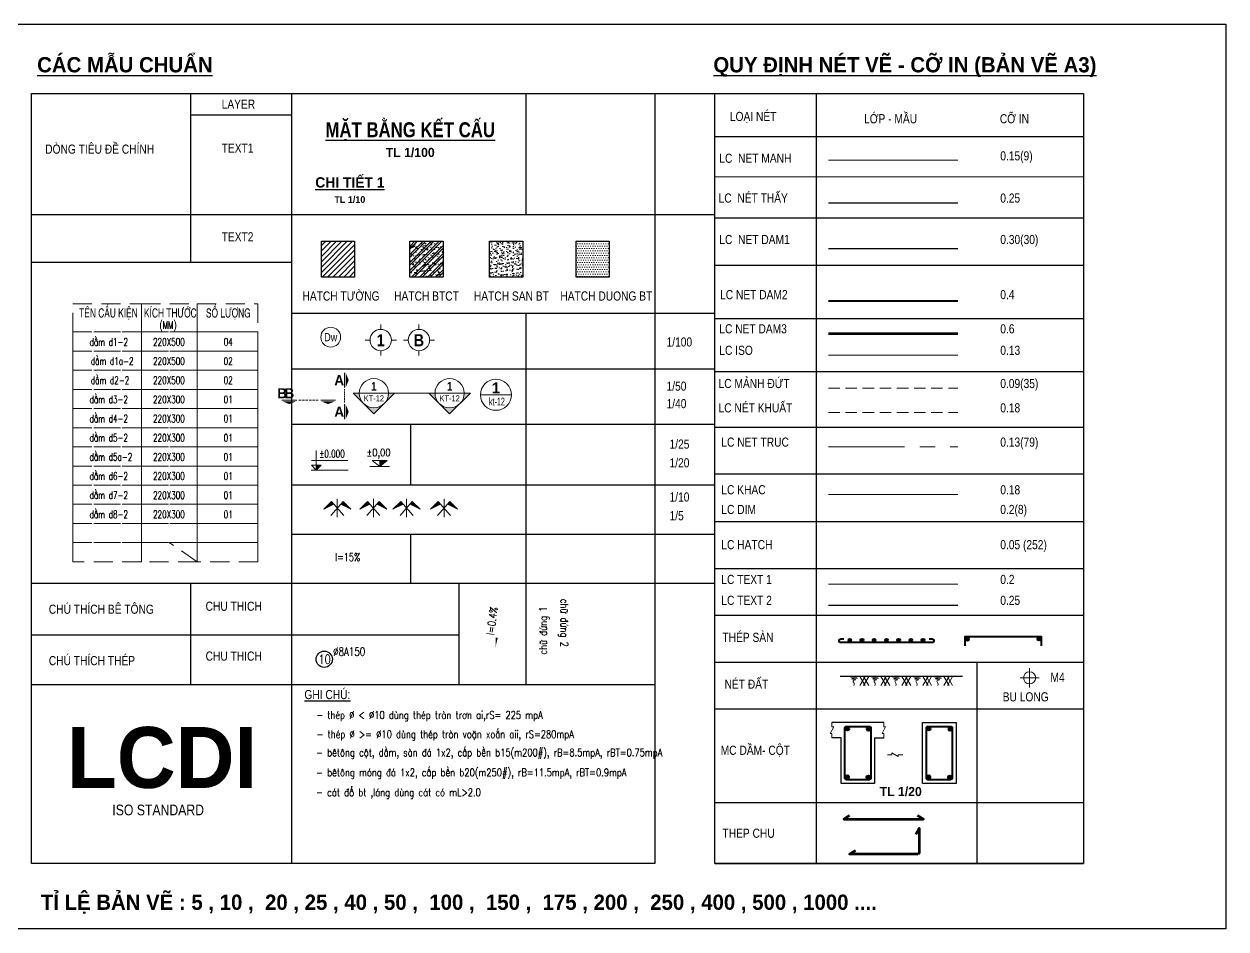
# Model space of a CAD drawing. Header units: millimetres. Extents: x -102634 to -64833, y 11643 to 27305.
# Drawn here: x -83082 to -75194, y 11643 to 17583 of the extents above; entities that cross this region are included whole.
import ezdxf
from ezdxf.enums import TextEntityAlignment as Align

# ---------------------------------------------------------------- set-up
doc = ezdxf.new("R2010")
doc.units = ezdxf.units.MM
doc.header["$MEASUREMENT"] = 0
for name, pattern in [('CENTERX2', [4, 2.5, -0.5, 0.5, -0.5]), ('DASHDOT', [1, 0.5, -0.25, 0, -0.25]), ('HIDDEN', [0.375, 0.25, -0.125])]:
    doc.linetypes.add(name, pattern=pattern)
for name, color, linetype, lineweight in [('KICHTHUOC', 8, 'Continuous', 18), ('LC Dim', 8, 'Continuous', 18), ('LC Hatch', 252, 'Continuous', 9), ('LC Hatch @ 1 (1)', 252, 'Continuous', 0), ('LC ISO', 153, 'Continuous', 13), ('LC Khac', 4, 'Continuous', 9), ('LC MANH DUT', 35, 'HIDDEN', 5), ('LC Net dam 1', 30, 'Continuous', 30), ('LC Net dam2', 6, 'Continuous', 40), ('LC Net dam3', 1, 'Continuous', 60), ('LC Net khuat', 4, 'HIDDEN', 13), ('LC Net manh', 239, 'Continuous', 5), ('LC Net thay', 7, 'Continuous', 25), ('LC Net truc', 79, 'DASHDOT', 13), ('LC Text1', 3, 'Continuous', 20), ('LC Text2', 7, 'Continuous', 25), ('Text', 7, 'Continuous', 20), ('v-KICHTHUOC', 8, 'Continuous', 18), ('v-TEXT', 7, 'Continuous', 20)]:
    doc.layers.add(name, color=color, linetype=linetype, lineweight=lineweight)
doc.styles.add('ARIAL', font='arial.ttf', dxfattribs={"width": 0.8})
doc.styles.add('Brief text', font='')
doc.styles.add('General text 2', font='arial.ttf')
doc.styles.add('LC 1', font='')
doc.styles.add('LC 2', font='', dxfattribs={"width": 0.7})
doc.styles.add('LC 3', font='vnsimli.shx', dxfattribs={"width": 0.75})
doc.styles.add('LC3', font='', dxfattribs={"width": 0.8})
doc.styles.add('T1', font='Vnsimli.shx', dxfattribs={"width": 0.8})
doc.styles.add('T2', font='', dxfattribs={"width": 0.8})
doc.styles.add('text', font='hoatbif.shx', dxfattribs={"width": 0.7})
doc.styles.add('text1', font='', dxfattribs={"width": 0.7, "height": 300})
doc.styles.get('Brief text').set_extended_font_data('.VnHelvetInsH', bold=True)
doc.styles.get('LC 1').set_extended_font_data('.VnAvantH', bold=True)
doc.styles.get('LC 2').set_extended_font_data('.VnArial NarrowH')
doc.styles.get('LC3').set_extended_font_data('.VnArialH', bold=True)
doc.styles.get('T2').set_extended_font_data('.VnArialH')
doc.styles.get('text1').set_extended_font_data('.VnHelvetInsH', bold=True)

# ---------------------------------------------------------------- blocks, each defined once
blk = doc.blocks.new('DXicon')
at = {"layer": 'LC Hatch', "ltscale": 50}
for points in [[(-1.15, 4.39), (-1.9, 5.26), (-4.45, 2.69)], [(4.45, 2.69), (1.9, 5.26), (1.15, 4.39)]]:
    blk.add_hatch(color=252, dxfattribs=at).paths.add_polyline_path(points)
at = {"layer": 'LC Net manh', "color": 8, "ltscale": 50}
for p, q in [((-1.9, 5.26), (-4.45, 2.69)), ((-4.45, 2.69), (-1.15, 4.39)), ((-2.13, 0.57), (1.9, 5.26)), ((2.13, 0.57), (-1.9, 5.26)), ((0, 0.04), (0, 6.04)), ((4.45, 2.69), (1.15, 4.39)), ((1.9, 5.26), (4.45, 2.69))]:
    blk.add_line(p, q, dxfattribs=at)
blk = doc.blocks.new('thep tron 2')
at = {"layer": 'LC Net dam2'}
for p, q in [((-0.5, 0.5), (0.5, 0.5)), ((0.35, 0.85), (-0.35, 0.15)), ((-0.35, 0.85), (0.35, 0.15)), ((0, 1), (0, 0))]:
    blk.add_line(p, q, dxfattribs=at)
blk.add_circle((0, 0.5), 0.5, dxfattribs=at)
blk = doc.blocks.new('theptron1')
at = {"layer": 'LC Net dam3'}
for p, q in [((-0.5, 0), (0.5, 0)), ((-0.35, 0.35), (0.35, -0.35)), ((0.35, 0.35), (-0.35, -0.35)), ((0, 0.5), (0, -0.5))]:
    blk.add_line(p, q, dxfattribs=at)
blk.add_circle((0, 0), 0.5, dxfattribs=at)
blk = doc.blocks.new('mat dat')
at = {"layer": 'LC Net manh'}
for p, q in [((2, 0), (3.73, -3)), ((3.73, 0), (2, -3)), ((3.15, 0), (4.88, -3)), ((4.88, 0), (3.15, -3))]:
    blk.add_line(p, q, dxfattribs=at)
blk.add_spline([(0, 0), (-1.21, -0.12), (1.21, -0.52), (-0.75, -0.75), (0.58, -1.1), (-0.23, -1.33), (0.06, -2.19), (0, -3)], degree=3, dxfattribs=at)
blk = doc.blocks.new('TTRUC')
at = {"layer": 'LC ISO'}
for p, q in [((0, 6.95), (0, 10.13)), ((-6.95, 0), (-10.13, 0)), ((6.95, 0), (10.13, 0)), ((0, -6.95), (0, -10.13))]:
    blk.add_line(p, q, dxfattribs=at)
at = {"layer": 'LC Net manh'}
blk.add_circle((0, 0), 6.95, dxfattribs=at)
blk = doc.blocks.new('TIEUDE1')
at = {"layer": 'LC Text2', "color": 7, "style": 'LC 1'}
blk.add_attdef('TIªU§Ò', text='', height=5, dxfattribs=at).set_placement((0, 0), align=Align.BOTTOM_CENTER)
blk.add_attdef('TL', text='', height=3, dxfattribs=at).set_placement((0, -2), align=Align.TOP_CENTER)
blk = doc.blocks.new('TIEUDE2')
at = {"layer": 'LC Text2', "color": 7, "style": 'LC 1'}
blk.add_attdef('%%UTIªU§Ò', text='', height=3.5, dxfattribs=at).set_placement((0, 0), align=Align.BOTTOM_CENTER)
blk.add_attdef('TL', text='', height=2.2, dxfattribs=at).set_placement((0, -1.8), align=Align.TOP_CENTER)
blk = doc.blocks.new('trich CT')
at = {"layer": 'LC ISO'}
blk.add_line((-500, 0), (500, 0), dxfattribs=at)
blk.add_circle((0, 0), 500, dxfattribs=at)
at = {"layer": 'LC Text1', "style": 'text1'}
blk.add_attdef('T', text='', height=350, dxfattribs=at).set_placement((0, 223), align=Align.MIDDLE_CENTER)
at = {"layer": 'LC Text1', "linetype": 'ByBlock', "style": 'text', "width": 0.7}
blk.add_attdef('KT', text='', height=250, dxfattribs=at).set_placement((0, -217), align=Align.MIDDLE_CENTER)
blk = doc.blocks.new('*U19')
at = {"layer": 'LC ISO'}
h = blk.add_hatch(color=256, dxfattribs=at)
h.paths.add_polyline_path([(0, -8.49), (4.24, -4.24, -0.198912), (0, -6, -0.198912), (-4.24, -4.24)])
h.paths.add_polyline_path([(8.49, 0), (6, 0, -0.198912), (4.24, -4.24)])
h.paths.add_polyline_path([(-4.24, -4.24, -0.198912), (-6, 0), (-8.49, 0)])
h = blk.add_hatch(color=256, dxfattribs=at)
h.paths.add_polyline_path([(31.08, -8.49), (35.32, -4.24, -0.198912), (31.08, -6, -0.198912), (26.84, -4.24)])
h.paths.add_polyline_path([(39.57, 0), (37.08, 0, -0.198912), (35.32, -4.24)])
h.paths.add_polyline_path([(26.84, -4.24, -0.198912), (25.08, 0), (22.59, 0)])
for p, q in [((-6, 0), (6, 0)), ((25.08, 0), (37.08, 0))]:
    blk.add_line(p, q, dxfattribs=at)
for points in [[(6, 0), (8.49, 0), (0, -8.49), (-8.49, 0), (-6, 0)], [(37.08, 0), (39.57, 0), (31.08, -8.49), (22.59, 0), (25.08, 0)]]:
    blk.add_lwpolyline(points, dxfattribs=at)
for centre in [(0, 0), (31.08, 0)]:
    blk.add_circle(centre, 6, dxfattribs=at)
at = {"layer": 'LC MANH DUT', "linetype": 'HIDDEN', "ltscale": 300}
blk.add_line((6, 0), (25.08, 0), dxfattribs=at)
at = {"layer": 'LC Text1', "style": 'Brief text', "width": 0.8, "flags": 8}
for tag, p in [('VIEW-NUMBER2', (0, 52)), ('VIEW-NUMBER1', (0, 0))]:
    blk.add_attdef(tag, text='', height=3.5, dxfattribs=at).set_placement(p, align=Align.BOTTOM_CENTER)
at = {"layer": 'LC Text1', "style": 'ARIAL', "width": 0.8, "flags": 8}
for tag, p in [('SHEET-NUMBER2', (0, 51.13)), ('SHEET-NUMBER1', (0, -0.87))]:
    blk.add_attdef(tag, text='', height=2.5, dxfattribs=at).set_placement(p, align=Align.TOP_CENTER)
blk = doc.blocks.new('Caodo1')
at = {"layer": 'LC Text1'}
blk.add_hatch(color=4, dxfattribs=at).paths.add_polyline_path([(0, 200), (0, 0), (243, 200)])
at = {"layer": 'LC Text1', "color": 4}
for p, q in [((324, 0), (-324, 0)), ((0, 0), (0, 200))]:
    blk.add_line(p, q, dxfattribs=at)
blk.add_lwpolyline([(-243, 200), (243, 200), (0, 0), (0, 0)], close=True, dxfattribs=at)
at = {"layer": 'LC Text1', "color": 4, "style": 'T1', "width": 0.8}
blk.add_attdef('%%P0,00', text='', height=250, dxfattribs=at).set_placement((-39, 460), align=Align.MIDDLE_CENTER)
blk = doc.blocks.new('bu lon')
at = {"layer": 'LC Khac', "color": 9}
for p, q in [((0.786, 0), (-0.786, 0)), ((0, -0.786), (0, 0.786))]:
    blk.add_line(p, q, dxfattribs=at)
at = {"layer": 'LC Khac', "color": 7}
blk.add_circle((0, 0), 0.5, dxfattribs=at)
blk = doc.blocks.new('MM')
at = {"layer": 'LC Khac', "xscale": 2.289702860291335, "yscale": 2.289702860291335, "zscale": 2.289702860291335}
blk.add_blockref('bu lon', (0, 0), dxfattribs=at)
blk = doc.blocks.new('CT')
at = {"layer": 'LC Text1', "lineweight": 15}
blk.add_hatch(color=4, dxfattribs=at).paths.add_polyline_path([(3.25, 1.6), (1.64, 1.6), (1.64, 0)])
at = {"layer": 'LC Text1', "color": 4, "lineweight": 15, "ltscale": 50}
for p, q in [((12.09, 0), (0, 0)), ((0.05, 3.14), (12, 3.14))]:
    blk.add_line(p, q, dxfattribs=at)
for points in [[(1.64, 6.43), (1.64, 0)], [(1.64, 0), (0.03, 1.6), (1.64, 1.6)], [(1.64, 0), (3.25, 1.6), (1.64, 1.6)]]:
    blk.add_lwpolyline(points, dxfattribs=at)
at = {"layer": 'LC Text1', "color": 4, "style": 'LC 3', "width": 0.75}
blk.add_attdef('CT', (1.91, 3.5), '', height=2.2, dxfattribs=at)
blk = doc.blocks.new('*U5')
at = {"layer": 'LC ISO'}
blk.add_circle((0, 0), 4.25, dxfattribs=at)
at = {"layer": 'LC Text1', "style": 'General text 2', "width": 0.8, "flags": 8}
blk.add_attdef('SYMBOL', text='', height=3.5, dxfattribs=at).set_placement((0, 0), align=Align.MIDDLE_CENTER)
blk = doc.blocks.new('matcatdoc')
at = {"layer": 'LC Khac', "color": 1, "ltscale": 2}
for p, q in [((0, 485), (0, 0)), ((0, -550), (0, -1036))]:
    blk.add_line(p, q, dxfattribs=at)
for points in [[(134, 243, 0, 471, 0), (37, 243, 275, 275, 0)], [(134, -793, 0, 471, 0), (37, -793, 275, 275, 0)]]:
    blk.add_lwpolyline(points, format="xyseb", dxfattribs=at)
at = {"layer": 'LC MANH DUT', "ltscale": 200}
blk.add_line((0, -49), (0, -506), dxfattribs=at)
at = {"ltscale": 2, "style": 'LC 1'}
for p in [(-179, 243), (-179, -793)]:
    blk.add_attdef('LC', text='', height=330, dxfattribs=at).set_placement(p, align=Align.MIDDLE_CENTER)
blk = doc.blocks.new('*U18')
at = {"layer": 'LC Khac', "color": 1, "ltscale": 2}
for p, q in [((0, 0), (-485, 0)), ((1271, 0), (785, 0))]:
    blk.add_line(p, q, dxfattribs=at)
for points in [[(-243, -134, 0, 471, 0), (-243, -37, 275, 275, 0)], [(1028, -134, 0, 471, 0), (1028, -37, 275, 275, 0)]]:
    blk.add_lwpolyline(points, format="xyseb", dxfattribs=at)
at = {"layer": 'LC MANH DUT', "ltscale": 300}
blk.add_line((66, 0), (732, 0), dxfattribs=at)
at = {"ltscale": 2, "style": 'LC 1'}
for p in [(-243, 222), (1028, 222)]:
    blk.add_attdef('LC', text='', height=330, dxfattribs=at).set_placement(p, align=Align.MIDDLE_CENTER)
blk = doc.blocks.new('DODOC1')
at = {"layer": 'KICHTHUOC'}
blk.add_lwpolyline([(-630, 0, 0, 0, 0), (762, 0, 0, 66.7, 0), (443, 0, 66.7, 66.7, 0)], format="xyseb", dxfattribs=at)
at = {"layer": 'Text', "style": 'T1', "width": 0.8}
blk.add_attdef('DOC', text='', height=250, dxfattribs=at).set_placement((-79, 226), align=Align.MIDDLE_CENTER)

msp = doc.modelspace()

# ---------------------------------------------------------------- hatches: boundary and pattern name
at = {"layer": 'LC Hatch', "ltscale": 3}
h = msp.add_hatch(dxfattribs=at)
h.set_pattern_fill('AR-CONC', color=256, scale=7.032736, angle=-0.00078)
h.set_pattern_definition([(49.99922, (-72178.91, -198.02), (50.44296, -4.41388), [5.27455, -58.02007]), (354.9992, (-72178.91, -198.02), (-9.75729, 52.89982), [4.21964, -46.41606]), (100.45062, (-72174.71, -198.39), (40.6857, 48.48591), [4.48268, -49.30947]), (46.1834, (-72178.91, -183.955), (75.05609, -11.64154), [7.91183, -87.0301]), (96.6348, (-72172.66, -184.926), (65.7333, 68.50624), [6.72402, -73.9642]), (351.1834, (-72178.91, -183.955), (65.73325, 68.5063), [6.32946, -69.6241]), (20.99922, (-72171.88, -187.47), (41.97851, -28.3157), [5.27455, -58.02007]), (325.9992, (-72171.88, -187.47), (17.11242, 50.99766), [4.21964, -46.41606]), (71.45062, (-72168.38, -189.83), (59.09095, 22.68191), [4.48268, -49.30947]), (37.49922, (-72178.911, -198.02), (0.85549, 23.411535), [0, -45.85344, 0, -47.119332, 0, -46.591877]), (7.49922, (-72178.911, -198.02), (18.501366, 27.737682), [0, -26.865052, 0, -44.79853, 0, -17.75766]), (327.49922, (-72194.594, -198.02), (37.542302, -1.586738), [0, -17.58184, 0, -54.85534, 0, -72.78882]), (317.49922, (-72201.627, -198.02), (41.01404, 7.03956), [0, -22.85639, 0, -36.429573, 0, -51.69061])])
h.paths.add_polyline_path([(-79808.6, 16157), (-80026.6, 16157), (-80026.6, 15921.5), (-79808.6, 15921.5)])
h = msp.add_hatch(dxfattribs=at)
h.set_pattern_fill('DOTS', color=256, scale=246.145766, angle=-0.00078)
h.set_pattern_definition([(359.99922, (-72141.315, -198.021), (7.692266, 15.384005), [0, -15.38411])])
h.paths.add_polyline_path([(-79241.2, 16157), (-79459.2, 16157), (-79459.2, 15921.5), (-79241.2, 15921.5)])
at = {"layer": 'LC Hatch @ 1 (1)', "ltscale": 2}
h = msp.add_hatch(dxfattribs=at)
h.set_pattern_fill('ANSI31', color=256, scale=200.011017, angle=-0.00078)
h.set_pattern_definition([(44.99922, (-72141.315, -198.021), (-17.6784, 17.678885), [])])
h.paths.add_polyline_path([(-80912.6, 15921.6), (-80912.6, 16157), (-81130.6, 16157), (-81130.6, 15921.6)])
h = msp.add_hatch(dxfattribs=at)
h.set_pattern_fill('BTCT', color=256, scale=10.000405, angle=-0.00078)
h.set_pattern_definition([(49.9992, (-81031.09, 28370.534), (71.72884, -6.27645), [7.5003, -82.50334]), (354.9992, (-81031.09, 28370.534), (-13.87467, 75.22245), [6.00024, -66.00267]), (100.4506, (-81025.11, 28370.01), (57.85422, 68.94596), [6.37428, -70.11705]), (46.1834, (-81031.09, 28390.535), (106.7282, -16.55403), [11.2505, -123.755]), (96.6348, (-81022.19, 28389.16), (93.4714, 97.41445), [9.5614, -105.1756]), (351.1834, (-81031.09, 28390.54), (93.4713, 97.4145), [9.0004, -99.004]), (20.9992, (-81021.09, 28385.535), (59.69257, -40.26434), [7.5003, -82.50334]), (325.9992, (-81021.09, 28385.535), (24.3335, 72.5176), [6.00024, -66.00267]), (71.4506, (-81016.114, 28382.18), (84.0261, 32.2532), [6.37428, -70.11705]), (37.49922, (-81031.09, 28370.534), (1.21649, 33.290717), [0, -65.20264, 0, -67.00271, 0, -66.25268]), (7.4992, (-81031.09, 28370.534), (26.30856, 39.44241), [0, -38.20155, 0, -63.70258, 0, -25.25102]), (327.49922, (-81053.39, 28370.535), (53.384375, -2.25631), [0, -25.00101, 0, -78.00316, 0, -103.50419]), (317.4992, (-81063.39, 28370.535), (58.32112, 10.0101), [0, -32.50132, 0, -51.8021, 0, -73.50298]), (44.9992, (-81031.09, 28370.534), (-26.51722, 26.51794), []), (44.9992, (-81013.41, 28370.534), (-26.51722, 26.51794), [])])
h.paths.add_polyline_path([(-80331.9, 16157), (-80549.9, 16157), (-80549.9, 15921.6), (-80331.9, 15921.5)])

# ---------------------------------------------------------------- linework, layer by layer
at = {"layer": 'Defpoints', "ltscale": 0.2, "elevation": 0}
msp.add_lwpolyline([(-83594.5, 17582.9), (-75194.1, 17582.8), (-75194.2, 11642.5), (-83594.6, 11642.6)], close=True, dxfattribs=at)
at = {"layer": 'LC ISO', "ltscale": 0.5}
msp.add_line((-77803.3, 15409.6, 0), (-76952.8, 15409.6, 0), dxfattribs=at)
at = {"layer": 'LC Khac', "ltscale": 0.5}
msp.add_line((-77803.3, 14494.2, 0), (-76952.8, 14494.2, 0), dxfattribs=at)
at = {"layer": 'LC MANH DUT', "ltscale": 300}
msp.add_line((-77803.3, 15191.7, 0), (-76952.8, 15191.6, 0), dxfattribs=at)
at = {"layer": 'LC Net dam 1'}
msp.add_line((-77803.2, 16108.6, 0), (-76952.8, 16108.6, 0), dxfattribs=at)
at = {"layer": 'LC Net dam2', "ltscale": 5}
msp.add_line((-76952.8, 15764.5, 0), (-77803.2, 15764.5, 0), dxfattribs=at)
at = {"layer": 'LC Net dam2', "elevation": 0}
msp.add_lwpolyline([(-77142.5, 13546.1), (-77122.5, 13546.1, -0.414214), (-77111.1, 13534.8), (-77111.1, 13533.5, -0.414214), (-77122.5, 13522.1), (-77422, 13522.1), (-77721.4, 13522.1, -0.414214), (-77732.8, 13533.5), (-77732.8, 13534.8, -0.414214), (-77721.4, 13546.1), (-77701.4, 13546.1)], format="xyb", dxfattribs=at)
msp.add_lwpolyline([(-76906, 13501.3), (-76906, 13561.3), (-76406, 13561.3), (-76406, 13501.3)], dxfattribs=at)
for points in [[(-77694.7, 12632.5), (-77694.7, 12962.5, -0.414214), (-77684.7, 12972.5), (-77534.7, 12972.5, -0.414214), (-77524.7, 12962.5), (-77524.7, 12632.5, -0.414214), (-77534.7, 12622.5), (-77684.7, 12622.5, -0.414214)], [(-77160.3, 12632.5), (-77160.3, 12962.5, -0.414214), (-77150.3, 12972.5), (-77000.3, 12972.5, -0.414214), (-76990.3, 12962.5), (-76990.3, 12632.5, -0.414214), (-77000.3, 12622.5), (-77150.3, 12622.5, -0.414214)]]:
    msp.add_lwpolyline(points, format="xyb", close=True, dxfattribs=at)
at = {"layer": 'LC Net dam3', "ltscale": 0.5}
msp.add_line((-77803.3, 15550.7, 0), (-76952.8, 15550.7, 0), dxfattribs=at)
at = {"layer": 'LC Net dam3', "ltscale": 5, "elevation": 0}
msp.add_lwpolyline([(-77663.9, 12386.3), (-77702.9, 12363.8), (-77179.9, 12363.8), (-77218.8, 12386.3)], dxfattribs=at)
at = {"layer": 'LC Net dam3', "elevation": 0}
msp.add_lwpolyline([(-77229.5, 12265.3), (-77207, 12304.3), (-77207, 12144.6, -0.414214), (-77217, 12134.6), (-77664.5, 12134.6), (-77625.6, 12157.1)], format="xyb", dxfattribs=at)
at = {"layer": 'LC Net khuat', "ltscale": 300}
msp.add_line((-77803.3, 15031.8, 0), (-76952.8, 15031.8, 0), dxfattribs=at)
at = {"layer": 'LC Net manh'}
msp.add_line((-77803.2, 16688.7, 0), (-76952.8, 16688.7, 0), dxfattribs=at)
at = {"layer": 'LC Net manh', "elevation": 0}
for points in [[(-77779.7, 12897.5), (-77779.7, 12926.1), (-77791.3, 12926.1), (-77768.2, 12968.8), (-77779.7, 12968.8), (-77779.7, 12997.5)], [(-77439.7, 12897.5), (-77439.7, 12926.1), (-77451.2, 12926.1), (-77428.2, 12968.8), (-77439.7, 12968.8), (-77439.7, 12997.5)], [(-77415.6, 12786.3), (-77387, 12786.3), (-77387, 12797.8), (-77344.3, 12774.8), (-77344.3, 12786.3), (-77315.6, 12786.3)]]:
    msp.add_lwpolyline(points, dxfattribs=at)
at = {"layer": 'LC Net thay'}
for p, q in [((-81989.8, 17125.9, 0), (-81989.8, 16020.1, 0)), ((-81327.1, 17125.9, 0), (-81327.1, 12072.3, 0)), ((-79788.9, 17125.9, 0), (-79789, 16333.3, 0)), ((-78942.6, 17125.9, 0), (-78548.4, 17125.9, 0)), ((-77882.4, 17125.9, 0), (-77882.5, 12072.3, 0)), ((-81327.1, 16983.8, 0), (-81989.8, 16983.9, 0)), ((-78548.4, 16845.6, 0), (-76128.9, 16845.6, 0)), ((-78548.4, 16581, 0), (-76128.9, 16580.9, 0)), ((-77803.2, 16408.9, 0), (-76952.8, 16408.9, 0)), ((-83033.5, 16333.4, 0), (-79789, 16333.3, 0)), ((-83033.5, 16333.4, 0), (-78548.4, 16333.3, 0)), ((-78548.4, 16309.8, 0), (-76128.9, 16309.8, 0)), ((-83033.5, 16020.1, 0), (-81327.1, 16020.1, 0)), ((-78548.4, 16000.8, 0), (-76128.9, 16000.7, 0)), ((-81327.1, 15683.9, 0), (-78548.4, 15683.8, 0)), ((-79789, 15683.8, 0), (-79789, 13246.5, 0)), ((-78548.4, 15650.9, 0), (-76128.9, 15650.9, 0)), ((-81327.1, 15320.4, 0), (-78548.4, 15320.3, 0)), ((-78548.4, 15301, 0), (-76128.9, 15301, 0)), ((-81327.1, 14956.9, 0), (-78548.4, 14956.8, 0)), ((-80545.5, 14956.9, 0), (-80545.5, 14558.5, 0)), ((-78548.4, 14937.5, 0), (-76128.9, 14937.5, 0)), ((-78548.4, 14630, 0), (-76128.9, 14629.9, 0)), ((-81327.1, 14558.5, 0), (-78548.4, 14558.5, 0)), ((-78548.4, 14317.3, 0), (-76128.9, 14317.3, 0)), ((-81327.1, 14234.5, 0), (-79789, 14234.5, 0)), ((-81327.1, 14234.5, 0), (-78548.4, 14234.5, 0)), ((-80545.6, 14234.5, 0), (-80545.6, 13912.3, 0)), ((-78548.4, 14009.8, 0), (-76128.9, 14009.7, 0)), ((-83033.6, 13912.3, 0), (-78548.4, 13912.3, 0)), ((-81989.8, 13912.3, 0), (-81989.8, 13246.5, 0)), ((-80226.9, 13246.5, 0), (-80226.8, 13912.3, 0)), ((-77803.3, 13768.3, 0), (-76952.8, 13768.3, 0)), ((-78548.4, 13702.2, 0), (-76128.9, 13702.2, 0)), ((-83033.6, 13574.1, 0), (-80226.8, 13574.1, 0)), ((-78548.4, 13394.7, 0), (-76128.9, 13394.6, 0)), ((-76829.8, 13394.6, 0), (-76829.9, 12072.3, 0)), ((-76923, 13300, 0), (-77727, 13300, 0)), ((-83033.6, 13246.5, 0), (-78942.7, 13246.5, 0)), ((-83033.6, 13246.5, 0), (-78942.7, 13246.5, 0)), ((-78548.4, 13087.1, 0), (-76128.9, 13087.1, 0)), ((-77439.7, 12997.5, 0), (-77779.7, 12997.5, 0)), ((-77719.7, 12897.5, 0), (-77779.7, 12897.5, 0)), ((-77499.7, 12897.5, 0), (-77439.7, 12897.5, 0)), ((-78548.4, 12472, 0), (-76129, 12472, 0)), ((-78548.4, 12072.3, 0), (-76129, 12072.2, 0))]:
    msp.add_line(p, q, dxfattribs=at)
at = {"layer": 'LC Net thay', "elevation": 0}
for points in [[(-83033.5, 17125.9), (-78942.6, 17125.9), (-78942.7, 12072.3), (-83033.6, 12072.3)], [(-78548.4, 17125.9), (-76128.9, 17125.8), (-76129, 12072.2), (-78548.4, 12072.3)], [(-77185.3, 12997.5), (-76965.3, 12997.5), (-76965.3, 12597.5), (-77185.3, 12597.5)]]:
    msp.add_lwpolyline(points, close=True, dxfattribs=at)
msp.add_lwpolyline([(-77499.7, 12897.5), (-77499.7, 12597.5), (-77719.7, 12597.5), (-77719.7, 12897.5)], dxfattribs=at)
at = {"layer": 'LC Net truc', "linetype": 'CENTERX2', "ltscale": 200}
msp.add_line((-77803.3, 14806.9, 0), (-76952.8, 14806.8, 0), dxfattribs=at)
at = {"layer": 'LC Text1'}
msp.add_line((-77803.3, 13905.5, 0), (-76952.8, 13905.5, 0), dxfattribs=at)
at = {"layer": 'LC Text2', "ltscale": 2, "elevation": 0}
for points in [[(-81130.6, 16157), (-80912.6, 16157), (-80912.6, 15921.6), (-81130.6, 15921.6)], [(-80549.9, 16157), (-80331.9, 16157), (-80331.9, 15921.5), (-80549.9, 15921.6)], [(-80026.6, 16157), (-79808.6, 16157), (-79808.6, 15921.5), (-80026.6, 15921.5)], [(-79459.2, 16157), (-79241.2, 16157), (-79241.2, 15921.5), (-79459.2, 15921.5)]]:
    msp.add_lwpolyline(points, close=True, dxfattribs=at)
at = {"layer": 'LC Text2', "ltscale": 100}
msp.add_circle((-81111.9, 13413.2), 53.5, dxfattribs=at)

# ---------------------------------------------------------------- block references
at = {"layer": 'LC Dim'}
for p, xscale, yscale, zscale, rotation in [((-77678.7, 12956.5, 0), 20.00081018598456, 20.00081018598456, 20.00081018598456, 359.999216292062), ((-77540.7, 12956.5, 0), -20.00081018598456, 20.00081018598453, 20.00081018598453, 359.999216292062), ((-77144.3, 12956.5, 0), 20.00081018598456, 20.00081018598456, 20.00081018598456, 359.999216292062), ((-77006.3, 12956.5, 0), -20.00081018598456, 20.00081018598453, 20.00081018598453, 359.999216292062), ((-77678.7, 12638.5, 0), -20.00081018598454, 20.00081018598453, 20.00081018598453, 179.9992162950231), ((-77540.7, 12638.5, 0), 20.00081018598454, 20.00081018598454, 20.00081018598454, 179.9992162950232), ((-77144.3, 12638.5, 0), -20.00081018598454, 20.00081018598453, 20.00081018598453, 179.9992162950231), ((-77006.3, 12638.5, 0), 20.00081018598454, 20.00081018598454, 20.00081018598454, 179.9992162950232)]:
    msp.add_blockref('theptron1', p, dxfattribs=dict(at, xscale=xscale, yscale=yscale, zscale=zscale, rotation=rotation))
at = {"layer": 'LC Hatch', "xscale": 20.00081018598456, "yscale": 20.00081018598456, "zscale": 20.00081018598456, "rotation": 359.999216292062}
for p in [(-81025.9, 14344.2, 0), (-80788.9, 14344.2, 0), (-80571.8, 14344.2, 0), (-80325.1, 14344.2, 0)]:
    msp.add_blockref('DXicon', p, dxfattribs=at)
at = {"layer": 'LC ISO', "xscale": 10.07885023082149, "yscale": 10.07885023082149, "zscale": 10.07885023082149, "rotation": 359.999216292062}
for p in [(-80740.6, 15508.2, 0), (-80490.5, 15508.2, 0)]:
    msp.add_blockref('TTRUC', p, dxfattribs=at)
at = {"layer": 'LC ISO'}
ref = msp.add_blockref('*U19', (-80786, 15159.5, 0), dxfattribs=dict(at, xscale=16.00064814879264, yscale=16.00064814879264, zscale=16.00064814879264, rotation=359.999216292062))
ref.add_attrib('VIEW-NUMBER1', '1', dxfattribs={"layer": 'LC Text1', "height": 56, "rotation": 359.99922, "style": 'Brief text', "width": 0.8}).set_placement((-80786, 15159.5), align=Align.BOTTOM_CENTER)
ref.add_attrib('SHEET-NUMBER1', 'KT-12', dxfattribs={"layer": 'LC Text1', "height": 40, "rotation": 359.99922, "style": 'ARIAL', "width": 0.8}).set_placement((-80786, 15145.6), align=Align.TOP_CENTER)
ref.add_attrib('VIEW-NUMBER2', '1', dxfattribs={"layer": 'LC Text1', "height": 56, "rotation": 359.99922, "style": 'Brief text', "width": 0.8}).set_placement((-80288.7, 15159.5), align=Align.BOTTOM_CENTER)
ref.add_attrib('SHEET-NUMBER2', 'KT-12', dxfattribs={"layer": 'LC Text1', "height": 40, "rotation": 359.99922, "style": 'ARIAL', "width": 0.8}).set_placement((-80288.7, 15145.6), align=Align.TOP_CENTER)
ref = msp.add_blockref('trich CT', (-79984.9, 15148.9, 0), dxfattribs=dict(at, xscale=0.2036653928654121, yscale=0.2036653928654121, zscale=0.2036653928654121, rotation=359.999216292062))
ref.add_attrib('T', '1', dxfattribs={"layer": 'LC Text2', "height": 71.3, "rotation": 359.99922, "style": 'text1'}).set_placement((-79984.9, 15194.2), align=Align.MIDDLE_CENTER)
ref.add_attrib('KT', ' kt-12', dxfattribs={"layer": 'LC Text2', "linetype": 'ByBlock', "height": 50.92, "rotation": 359.99922, "style": 'text', "width": 0.55}).set_placement((-79984.9, 15104.6), align=Align.MIDDLE_CENTER)
at = {"layer": 'LC Khac', "xscale": 20.00081018598456, "yscale": 20.00081018598456, "zscale": 20.00081018598456, "rotation": 359.999216292062}
for p in [(-77635.9, 13300, 0), (-77498.3, 13300, 0), (-77360.8, 13300, 0), (-77223.2, 13300, 0), (-77085.6, 13300, 0)]:
    msp.add_blockref('mat dat', p, dxfattribs=at)
at = {"layer": 'LC MANH DUT', "xscale": 34.940446697836, "yscale": 34.940446697836, "zscale": 34.940446697836, "rotation": 359.999216292062}
msp.add_blockref('MM', (-76482.6, 13291.3, 0), dxfattribs=at)
at = {"layer": 'LC Net dam2'}
for p, xscale, yscale, zscale, rotation in [((-77662.4, 13528.1, 0), 20.00081018598456, 20.00081018598456, 20.00081018598456, 359.999216292062), ((-77582.4, 13528.1, 0), 20.00081018598456, 20.00081018598456, 20.00081018598456, 359.999216292062), ((-77502.4, 13528.1, 0), 20.00081018598456, 20.00081018598456, 20.00081018598456, 359.999216292062), ((-77422.4, 13528.1, 0), 20.00081018598456, 20.00081018598456, 20.00081018598456, 359.999216292062), ((-77342.4, 13528.1, 0), 20.00081018598456, 20.00081018598456, 20.00081018598456, 359.999216292062), ((-77262.4, 13528.1, 0), 20.00081018598456, 20.00081018598456, 20.00081018598456, 359.999216292062), ((-77182.4, 13528.1, 0), 20.00081018598456, 20.00081018598456, 20.00081018598456, 359.999216292062), ((-76890, 13555.3, 0), -20.00081018598454, 20.00081018598453, 20.00081018598453, 179.9992162950231), ((-76422, 13555.3, 0), 20.00081018598454, 20.00081018598454, 20.00081018598454, 179.9992162950232)]:
    msp.add_blockref('thep tron 2', p, dxfattribs=dict(at, xscale=xscale, yscale=yscale, zscale=zscale, rotation=rotation))
at = {"layer": 'LC Net manh'}
ref = msp.add_blockref('*U5', (-81069.2, 15527.4, 0), dxfattribs=dict(at, xscale=15.24767647119836, yscale=15.24767647119836, zscale=15.24767647119836, rotation=359.999216292062))
ref.add_attrib('SYMBOL', 'Dw', dxfattribs={"layer": 'LC Text1', "height": 53.37, "rotation": 359.99922, "style": 'General text 2', "width": 0.8}).set_placement((-81069.2, 15527.4), align=Align.MIDDLE_CENTER)
ref = msp.add_blockref('matcatdoc', (-80977.8, 15196.5, 0), dxfattribs=dict(at, xscale=0.2000081018599082, yscale=0.2000081018599082, zscale=0.2000081018599082, rotation=359.999216292062))
ref.add_attrib('LC', 'A', dxfattribs={"layer": '0', "ltscale": 2, "height": 66, "rotation": 359.99922, "style": 'LC 1'}).set_placement((-81013.5, 15038), align=Align.MIDDLE_CENTER)
ref.add_attrib('LC', 'A', dxfattribs={"layer": '0', "ltscale": 2, "height": 66, "rotation": 359.99922, "style": 'LC 1'}).set_placement((-81013.5, 15245.1), align=Align.MIDDLE_CENTER)
ref = msp.add_blockref('*U18', (-81292.1, 15114.6, 0), dxfattribs=dict(at, xscale=0.2000081018599082, yscale=0.2000081018599082, zscale=0.2000081018599082, rotation=359.999216292062))
ref.add_attrib('LC', 'B', dxfattribs={"layer": '0', "ltscale": 2, "height": 66, "rotation": 359.99922, "style": 'LC 1'}).set_placement((-81388, 15159.1), align=Align.MIDDLE_CENTER)
ref.add_attrib('LC', 'B', dxfattribs={"layer": '0', "ltscale": 2, "height": 66, "rotation": 359.99922, "style": 'LC 1'}).set_placement((-81340.6, 15159.1), align=Align.MIDDLE_CENTER)
at = {"layer": 'LC Text1'}
ref = msp.add_blockref('CT', (-81196.7, 14654.8, 0), dxfattribs=dict(at, xscale=20.00081018598456, yscale=20.00081018598456, zscale=20.00081018598456, rotation=359.999216292062))
ref.add_attrib('CT', '%%P0.000', (-81143.9, 14737.7), dxfattribs={"color": 3, "height": 49.61, "rotation": 359.99922, "style": 'LC 3', "width": 0.7})
ref = msp.add_blockref('Caodo1', (-80747.7, 14678.4, 0), dxfattribs=dict(at, xscale=0.2000081018599082, yscale=0.2000081018599082, zscale=0.2000081018599082, rotation=359.999216292062))
ref.add_attrib('%%P0,00', '%%p0,00', dxfattribs={"layer": 'LC Text2', "height": 50, "rotation": 359.99922, "style": 'T1', "width": 0.8}).set_placement((-80755.5, 14770.3), align=Align.MIDDLE_CENTER)
at = {"layer": 'LC Text2'}
ref = msp.add_blockref('TIEUDE1', (-80547.4, 16810.1, 0), dxfattribs=dict(at, xscale=20.00081018598456, yscale=20.00081018598456, zscale=20.00081018598456, rotation=359.999216292062))
ref.add_attrib('TIªU§Ò', '%%UmÆt b»ng kÕt cÊu', dxfattribs={"color": 7, "height": 98.492, "rotation": 359.99922, "style": 'LC3', "width": 0.8}).set_placement((-80547.4, 16810.1), align=Align.BOTTOM_CENTER)
ref.add_attrib('TL', 'TL 1/100', dxfattribs={"color": 7, "height": 60, "rotation": 359.99922, "style": 'LC 1'}).set_placement((-80547.4, 16770.1), align=Align.TOP_CENTER)
ref = msp.add_blockref('TIEUDE2', (-80943.5, 16488.9, 0), dxfattribs=dict(at, xscale=20.00081018598456, yscale=20.00081018598456, zscale=20.00081018598456, rotation=359.999216292062))
ref.add_attrib('%%UTIªU§Ò', '%%Uchi tiÕt 1', dxfattribs={"color": 7, "height": 67.926, "rotation": 359.99922, "style": 'LC 1'}).set_placement((-80943.5, 16488.9), align=Align.BOTTOM_CENTER)
ref.add_attrib('TL', 'TL 1/10', dxfattribs={"color": 7, "height": 44, "rotation": 359.99922, "style": 'LC 1'}).set_placement((-80943.5, 16452.9), align=Align.TOP_CENTER)
at = {"layer": 'v-KICHTHUOC'}
ref = msp.add_blockref('DODOC1', (-79967.7, 13642.7, 0), dxfattribs=dict(at, xscale=-0.2000110170166411, yscale=0.2000110170166411, zscale=0.2000110170166411, rotation=82.3267871807796))
ref.add_attrib('DOC', 'I=0.4%', dxfattribs={"layer": 'v-TEXT', "height": 50, "rotation": 82.32679, "style": 'T1', "width": 0.8}).set_placement((-80010.4, 13664.4, 0), align=Align.MIDDLE_CENTER)

# ---------------------------------------------------------------- texts
at = {"layer": 'LC Text1', "ltscale": 0.2, "style": 'LC 1', "width": 0.9}
for s, p in [('1', (-80740.6, 15444)), ('B', (-80490.5, 15444))]:
    msp.add_text(s, height=78.9, rotation=359.99922, dxfattribs=at).set_placement(p, align=Align.BOTTOM_CENTER)
at = {"layer": 'LC Text1', "style": 'LC 3', "width": 0.75}
msp.add_text(' I=15%%%', height=52.43, rotation=359.99922, dxfattribs=at).set_placement((-81068, 14057.6))
at = {"layer": 'LC Text1', "color": 3, "style": 'LC 3', "width": 0.8}
for s, height, rotation, p in [('ch÷ ®øng 2', 50, 269.99922, (-79560.3, 13809.9, 0)), ('ch÷ ®øng 1', 50, 89.99922, (-79650.6, 13443.6, 0)), ('- thÐp %%C < %%C10 dïng thÐp trßn tr¬n ai,rS= 225 mpA', 50.002, 359.99922, (-81163.8, 13022.2)), ('- thÐp %%C >= %%C10 dïng thÐp trßn voÆn xo¾n aii, rS=280mpA', 50.002, 359.99922, (-81161.7, 12895.9)), ('- bªt«ng cét, dÇm, sµn ®¸ 1x2, cÊp bÒn b15(m200#), rB=8.5mpA, rBT=0.75mpA', 50.002, 359.99922, (-81164.2, 12775.6)), ('- bªt«ng mãng ®¸ 1x2, cÊp bÒn b20(m250#), rB=11.5mpA, rBT=0.9mpA', 50.002, 359.99922, (-81164.2, 12644.9)), ('- c¸t ®æ bt ,l¸ng dïng c¸t cã mL>2.0', 50.002, 359.99922, (-81164.2, 12514.3))]:
    msp.add_text(s, height=height, rotation=rotation, dxfattribs=at).set_placement(p)
at = {"layer": 'LC Text2', "lineweight": -2}
for s, height, style, p in [('%%uc¸c mÉu chuÈn', 100.004, 'LC 1', (-82995.6, 17265.7)), ('%%Uquy ®Þnh nÐt vÏ - cì in (b¶n vÏ A3)', 100.004, 'LC 1', (-78558.1, 17265.6)), ('tl 1/20', 60, 'LC 1', (-77466.8, 12514.8)), ('iso standard', 70.003, 'LC 2', (-82502.2, 12388.7)), ('tØ lÖ b¶n vÏ : 5 , 10 ,  20 , 25 , 40 , 50 ,  100 ,  150 ,  175 , 200 ,  250 , 400 , 500 , 1000 ....', 100.004, 'LC 1', (-82971.6, 11768.1))]:
    msp.add_text(s, height=height, rotation=359.99922, dxfattribs=dict(at, style=style)).set_placement(p)
at = {"layer": 'LC Text2', "style": 'T2', "width": 0.8}
for s, height, p in [('layer', 60, (-81784.8, 17026.7)), ('lo¹i nÐt', 60, (-78449.8, 16946.2)), ('Líp - mÇu', 60, (-77569.1, 16931.2)), ('cì in', 60, (-76678.1, 16931.2)), ('dßng tiªu ®Ò chÝnh', 60.002, (-82942.9, 16731.6)), ('text1', 60, (-81784.8, 16738.4)), ('LC  Net manh', 60.002, (-78519, 16671.9)), ('0.15(9)', 60, (-76675.1, 16687.6)), ('LC  nÐt thÊy', 60.002, (-78523.6, 16410.5)), ('0.25 ', 60, (-76675.1, 16410.5)), ('text2', 60, (-81784.8, 16156)), ('LC  Net dam1', 60.002, (-78519, 16138.4)), ('0.30(30)', 60, (-76675.1, 16138.4)), ('HATCH T¦êNG', 60.002, (-81254.6, 15767.5)), ('HATCH BTCT', 60, (-80652.9, 15767.5)), ('HATCH SAN BT', 60.002, (-80129.5, 15767.5, 0)), ('HATCH DUONG BT', 60.002, (-79562.2, 15767.5, 0)), ('LC Net dam2', 60.002, (-78514.1, 15776.5)), ('0.4', 60, (-76675.1, 15776.5)), ('LC Net dam3', 60.002, (-78519, 15552.3)), ('0.6', 60, (-76675.1, 15552.2)), ('1/100', 60, (-78865.2, 15465.9)), ('LC iso', 60, (-78519, 15411.2)), ('0.13', 60, (-76675.1, 15411.2)), ('1/50', 60, (-78865.2, 15175.8)), ('LC m¶nh ®øt', 60.002, (-78524, 15193.2)), ('0.09(35)', 60, (-76675.1, 15193.2)), ('1/40', 60, (-78865.2, 15061.2)), ('LC nÐt khuÊt', 60.002, (-78524, 15033.4)), ('0.18', 60, (-76675.1, 15033.4)), ('1/25', 60, (-78845.7, 14795.4)), ('LC Net truc', 60.002, (-78505.8, 14808.4)), ('0.13(79)', 60, (-76675.1, 14808.4)), ('1/20', 60, (-78845.7, 14672.6)), ('LC khac', 60, (-78505.8, 14495.8)), ('0.18', 60, (-76675.1, 14495.7)), ('1/10', 60, (-78845.7, 14448.1)), ('1/5', 60, (-78845.7, 14325.3)), ('LC dim', 60, (-78505.8, 14366.3)), ('0.2(8)', 60, (-76675.1, 14366.3)), ('0.05 (252)', 60, (-76675.1, 14135.3)), ('LC Hatch', 60, (-78505.8, 14135.4)), ('LC text 1', 60, (-78505.8, 13907)), ('0.2', 60, (-76675.1, 13907)), ('LC text 2', 60, (-78505.8, 13769.9)), ('0.25', 60, (-76675.1, 13769.8)), ('chó thÝch bª t«ng', 60.002, (-82919.1, 13711.6)), ('chu thich', 60, (-81890.2, 13731.3)), ('thÐp sµn', 60, (-78498.7, 13527)), ('chó thÝch thÐp', 60.002, (-82919.2, 13374.1)), ('chu thich', 60, (-81890.2, 13403.8)), ('nÐt ®Êt', 60, (-78484.7, 13219.5)), ('m4', 60, (-76345.9, 13264.2)), ('%%Ughi chó:', 60.002, (-81242, 13151.4)), ('bu long', 60, (-76659.3, 13136.4)), ('mc dÇm- cét', 60.002, (-78510, 12785.4)), ('thep chu', 60, (-78498.2, 12241))]:
    msp.add_text(s, height=height, rotation=359.99922, dxfattribs=at).set_placement(p)
at = {"layer": 'LC Text2', "linetype": 'ByBlock', "style": 'LC 3', "width": 0.75}
msp.add_text('%%C8A150', height=55.56, rotation=359.99922, dxfattribs=at).set_placement((-81053.2, 13435.4))
at = {"layer": 'LC Text2', "ltscale": 100, "style": 'LC 3', "width": 0.75}
msp.add_text('10', height=61.11, rotation=359.99922, dxfattribs=at).set_placement((-81108.9, 13413.2), align=Align.MIDDLE_CENTER)
at = {"layer": 'LC Text2', "lineweight": -2, "style": 'LC 1'}
msp.add_text('LCDI', height=400.02, rotation=359.99922, dxfattribs=at).set_placement((-82175.7, 12768.4), align=Align.MIDDLE)

# ---------------------------------------------------------------- next in the draw order: wipeouts: each hides what was drawn before it
at = {"ltscale": 500}
msp.add_wipeout([(-82761.9, 15746.1), (-81546.9, 15746), (-81546.9, 14052.9), (-82761.9, 14052.9)], dxfattribs=at).translate(0, 0, 0).dxf.layer = 'LC Net truc'

# ---------------------------------------------------------------- next in the draw order: linework, layer by layer
at = {"layer": 'LC Dim', "ltscale": 3, "elevation": 0}
msp.add_lwpolyline([(-83594.5, 17582.9), (-75194.2, 17582.8), (-75194.3, 11642.5), (-83594.6, 11642.6)], close=True, dxfattribs=at)
at = {"layer": 'LC MANH DUT', "ltscale": 500, "elevation": 0}
for points in [[(-82761.9, 15746.1), (-82312, 15746), (-82312, 15561.9), (-82761.9, 15561.9)], [(-82312, 15746), (-81945.6, 15746), (-81945.6, 15561.9), (-82312, 15561.9)], [(-81945.6, 15746), (-81546.9, 15746), (-81546.9, 15561.9), (-81945.6, 15561.9)], [(-82761.9, 15561.9), (-82312, 15561.9), (-82312, 15436.1), (-82761.9, 15436.1)], [(-82312, 15561.9), (-81945.6, 15561.9), (-81945.6, 15436.1), (-82312, 15436.1)], [(-81945.6, 15561.9), (-81546.9, 15561.9), (-81546.9, 15436.1), (-81945.6, 15436.1)], [(-82761.9, 15436.1), (-82312, 15436.1), (-82312, 15310.4), (-82761.9, 15310.4)], [(-82312, 15436.1), (-81945.6, 15436.1), (-81945.6, 15310.4), (-82312, 15310.4)], [(-81945.6, 15436.1), (-81546.9, 15436.1), (-81546.9, 15310.4), (-81945.6, 15310.4)], [(-82761.9, 15310.4), (-82312, 15310.4), (-82312, 15184.6), (-82761.9, 15184.6)], [(-82312, 15310.4), (-81945.6, 15310.4), (-81945.6, 15184.6), (-82312, 15184.6)], [(-81945.6, 15310.4), (-81546.9, 15310.4), (-81546.9, 15184.6), (-81945.6, 15184.6)], [(-82761.9, 15184.6), (-82312, 15184.6), (-82312, 15058.9), (-82761.9, 15058.9)], [(-82312, 15184.6), (-81945.6, 15184.6), (-81945.6, 15058.9), (-82312, 15058.9)], [(-81945.6, 15184.6), (-81546.9, 15184.6), (-81546.9, 15058.9), (-81945.6, 15058.9)], [(-82761.9, 15058.9), (-82312, 15058.9), (-82312, 14933.1), (-82761.9, 14933.1)], [(-82312, 15058.9), (-81945.6, 15058.9), (-81945.6, 14933.1), (-82312, 14933.1)], [(-81945.6, 15058.9), (-81546.9, 15058.9), (-81546.9, 14933.1), (-81945.6, 14933.1)], [(-82761.9, 14933.1), (-82312, 14933.1), (-82312, 14807.4), (-82761.9, 14807.4)], [(-82312, 14933.1), (-81945.6, 14933.1), (-81945.6, 14807.4), (-82312, 14807.4)], [(-81945.6, 14933.1), (-81546.9, 14933.1), (-81546.9, 14807.4), (-81945.6, 14807.4)], [(-82761.9, 14807.4), (-82312, 14807.4), (-82312, 14681.6), (-82761.9, 14681.6)], [(-82312, 14807.4), (-81945.6, 14807.4), (-81945.6, 14681.6), (-82312, 14681.6)], [(-81945.6, 14807.4), (-81546.9, 14807.4), (-81546.9, 14681.6), (-81945.6, 14681.6)], [(-82761.9, 14681.6), (-82312, 14681.6), (-82312, 14555.9), (-82761.9, 14555.9)], [(-82312, 14681.6), (-81945.6, 14681.6), (-81945.6, 14555.9), (-82312, 14555.9)], [(-81945.6, 14681.6), (-81546.9, 14681.6), (-81546.9, 14555.9), (-81945.6, 14555.9)], [(-82761.9, 14555.9), (-82312, 14555.9), (-82312, 14430.1), (-82761.9, 14430.1)], [(-82312, 14555.9), (-81945.6, 14555.9), (-81945.6, 14430.1), (-82312, 14430.1)], [(-81945.6, 14555.9), (-81546.9, 14555.9), (-81546.9, 14430.1), (-81945.6, 14430.1)], [(-82761.9, 14430.1), (-82312, 14430.1), (-82312, 14304.4), (-82761.9, 14304.4)], [(-82312, 14430.1), (-81945.6, 14430.1), (-81945.6, 14304.4), (-82312, 14304.4)], [(-81945.6, 14430.1), (-81546.9, 14430.1), (-81546.9, 14304.4), (-81945.6, 14304.4)], [(-82761.9, 14304.4), (-82312, 14304.4), (-82312, 14178.6), (-82761.9, 14178.6)], [(-82312, 14304.4), (-81945.6, 14304.4), (-81945.7, 14178.6), (-82312, 14178.6)], [(-81945.6, 14304.4), (-81546.9, 14304.4), (-81546.9, 14178.6), (-81945.7, 14178.6)], [(-82761.9, 14178.6), (-82312, 14178.6), (-82312, 14052.9), (-82761.9, 14052.9)], [(-82312, 14178.6), (-81945.7, 14178.6), (-81945.7, 14052.9), (-82312, 14052.9)], [(-82128.8, 14178.6), (-81546.9, 14178.6), (-81546.9, 14052.9), (-81945.7, 14052.9)]]:
    msp.add_lwpolyline(points, close=True, dxfattribs=at)

# ---------------------------------------------------------------- next in the draw order: texts
at = {"layer": 'LC Text1', "color": 3, "style": 'LC 3', "width": 0.7}
for s, p in [('(MM)', (-82193.2, 15581.8)), ('dÇm d1-2', (-82651.3, 15471)), ('220X500', (-82235.1, 15470.9)), ('04', (-81771.4, 15470.9)), ('dÇm d1a-2', (-82643.2, 15345.2)), ('220X500', (-82235.1, 15345.2)), ('02', (-81771.5, 15345.2)), ('dÇm d2-2', (-82643.2, 15219.5)), ('220X500', (-82235.1, 15219.4)), ('02', (-81771.5, 15219.4)), ('dÇm d3-2', (-82651.3, 15093.7)), ('220X300', (-82235.1, 15093.7)), ('01', (-81771.5, 15093.7)), ('dÇm d4-2', (-82651.3, 14968)), ('220X300', (-82235.1, 14967.9)), ('01', (-81771.5, 14967.9)), ('dÇm d5-2', (-82651.3, 14842.2)), ('220X300', (-82235.1, 14842.2)), ('01', (-81771.5, 14842.2)), ('dÇm d5a-2', (-82651.3, 14716.5)), ('220X300', (-82235.1, 14716.4)), ('01', (-81771.5, 14716.4)), ('dÇm d6-2', (-82651.3, 14590.7)), ('220X300', (-82235.1, 14590.7)), ('01', (-81771.5, 14590.7)), ('dÇm d7-2', (-82651.3, 14465)), ('220X300', (-82235.1, 14464.9)), ('01', (-81771.5, 14464.9)), ('dÇm d8-2', (-82651.3, 14339.2)), ('220X300', (-82235.1, 14339.2)), ('01', (-81771.5, 14339.2))]:
    msp.add_text(s, height=49.61, rotation=359.99922, dxfattribs=at).set_placement(p)
at = {"layer": 'LC Text2', "lineweight": -2, "style": 'LC 2', "width": 0.8}
for s, height, p in [('tªn cÊu kiÖn', 60.002, (-82720.1, 15656.5)), ('kÝch th\xadíc', 60, (-82294.4, 15656.5)), ('sè l\xadîng', 60, (-81887.8, 15656.4))]:
    msp.add_text(s, height=height, rotation=359.99922, dxfattribs=at).set_placement(p)

doc.saveas('drawing.dxf')
